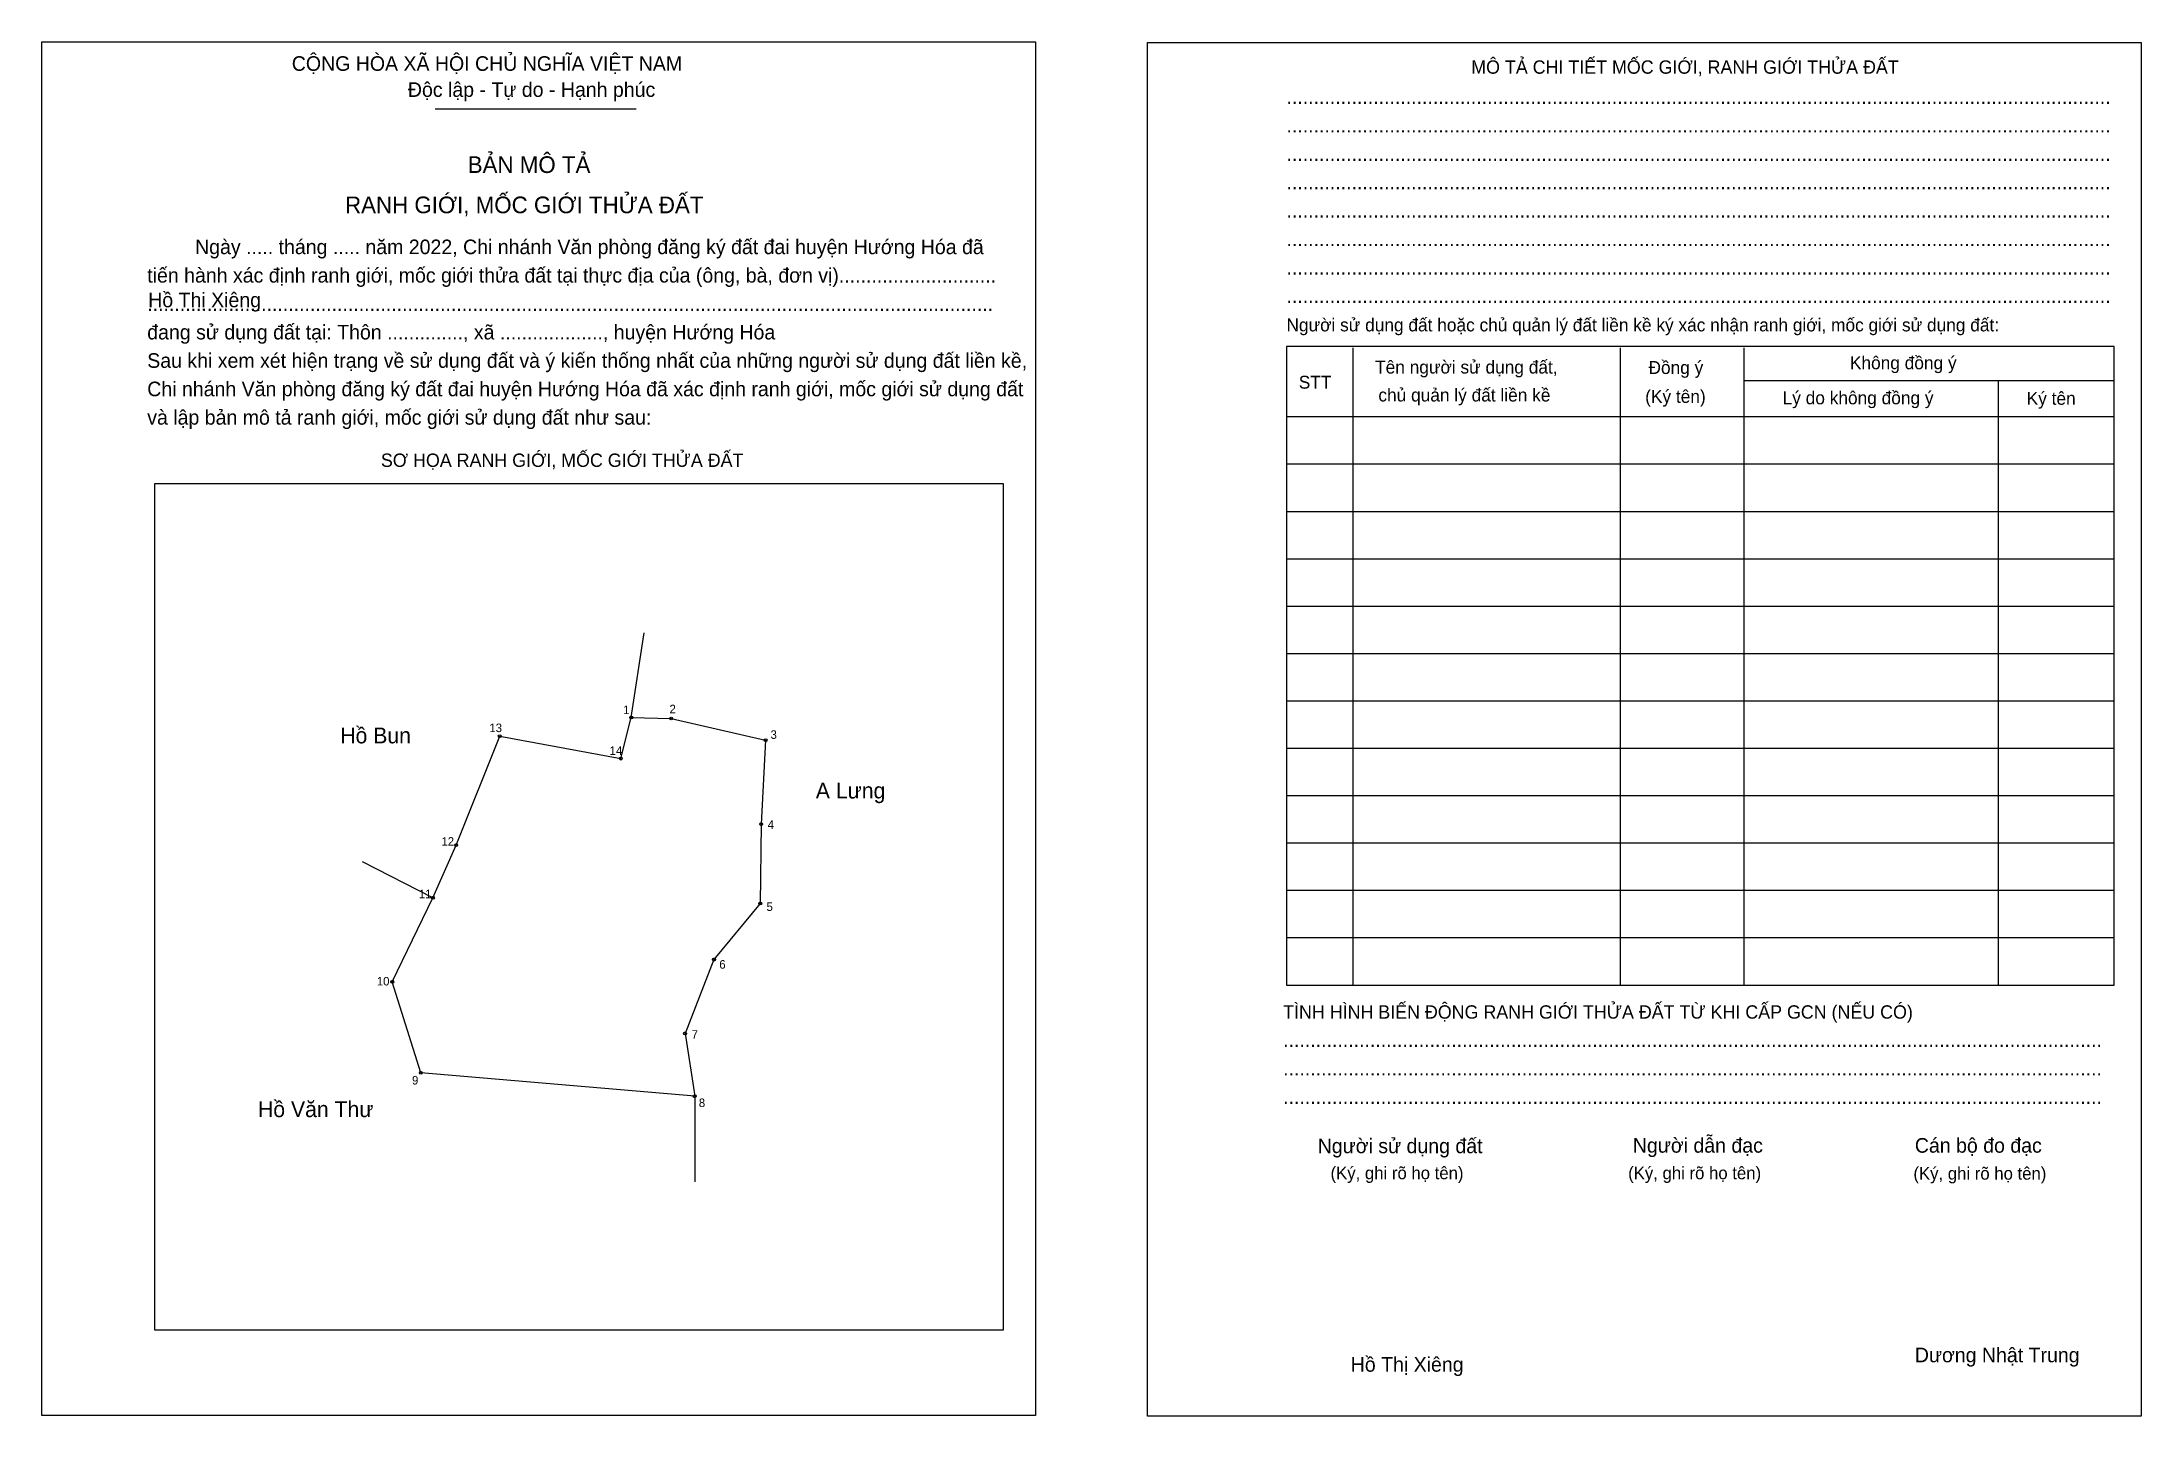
# Model space of a CAD drawing. Extents: x 544649 to 545126, y 1838321 to 1838633.
import ezdxf

# ---------------------------------------------------------------- set-up
doc = ezdxf.new("R2010")
doc.units = 0
for name, color, linetype in [('Level 1', 7, 'Continuous'), ('Level 10', 7, 'Continuous'), ('Level 11', 7, 'Continuous'), ('Level 12', 7, 'Continuous'), ('Level 2', 7, 'Continuous'), ('Level 25', 7, 'Continuous'), ('Level 55', 7, 'Continuous'), ('Level 6', 7, 'Continuous'), ('Level 9', 7, 'Continuous')]:
    doc.layers.add(name, color=color, linetype=linetype)

msp = doc.modelspace()

# ---------------------------------------------------------------- linework, layer by layer
at = {"layer": 'Level 1'}
for p, q in [((544649.1, 1838633.44), (544649.1, 1838633.44)), ((544900.19, 1838633.33), (544900.19, 1838633.33)), ((544738.4, 1838618.26), (544784.04, 1838618.26)), ((544946.84, 1838563.91), (544946.84, 1838419.13)), ((545007.54, 1838563.91), (545007.54, 1838419.13)), ((545035.64, 1838563.91), (545035.64, 1838419.13)), ((545035.64, 1838556.48), (545119.81, 1838556.48)), ((545093.44, 1838556.48), (545093.44, 1838419.13)), ((544931.77, 1838548.3), (545119.81, 1838548.3)), ((544931.77, 1838537.54), (545119.81, 1838537.54)), ((544674.73, 1838533.12), (544674.73, 1838533.12)), ((544931.77, 1838526.77), (545119.81, 1838526.77)), ((544931.77, 1838516.01), (545119.81, 1838516.01)), ((544931.77, 1838505.24), (545119.81, 1838505.24)), ((544931.77, 1838494.48), (545119.81, 1838494.48)), ((544931.77, 1838483.72), (545119.81, 1838483.72)), ((544931.77, 1838472.95), (545119.81, 1838472.95)), ((544931.77, 1838462.19), (545119.81, 1838462.19)), ((544931.77, 1838451.43), (545119.81, 1838451.43)), ((544931.77, 1838440.66), (545119.81, 1838440.66)), ((544931.77, 1838429.9), (545119.81, 1838429.9)), ((544867.4, 1838340.67), (544867.4, 1838340.67)), ((544874.78, 1838321.29), (544874.78, 1838321.29)), ((545125.87, 1838321.18), (545125.87, 1838321.18))]:
    msp.add_line(p, q, dxfattribs=at)
for points in [[(545119.81, 1838564.23), (544931.77, 1838564.23), (544931.77, 1838419.13), (545119.81, 1838419.13)], [(544674.73, 1838533.12), (544867.4, 1838533.12), (544867.4, 1838340.67), (544674.73, 1838340.67)]]:
    msp.add_lwpolyline(points, close=True, dxfattribs=at)
at = {"layer": 'Level 10'}
for p, q in [((544782.96, 1838479.95), (544785.85, 1838499.13)), ((544737.9, 1838438.93), (544721.9, 1838447.14)), ((544797.35, 1838393.84), (544797.35, 1838374.44))]:
    msp.add_line(p, q, dxfattribs=at)
msp.add_lwpolyline([(544735.15, 1838399.18), (544728.67, 1838419.84), (544737.9, 1838438.93), (544743.19, 1838450.93), (544753.06, 1838475.68), (544780.57, 1838470.59), (544782.96, 1838479.95), (544792.02, 1838479.71), (544813.46, 1838474.74), (544812.44, 1838455.65), (544812.26, 1838437.68), (544801.74, 1838424.91), (544795.17, 1838408.14), (544797.35, 1838393.84)], close=True, dxfattribs=at)
at = {"layer": 'Level 11'}
for centre in [(544782.96, 1838479.95), (544792.02, 1838479.71), (544753.06, 1838475.68), (544813.46, 1838474.74), (544780.57, 1838470.59), (544812.44, 1838455.65), (544743.19, 1838450.93), (544737.9, 1838438.93), (544812.26, 1838437.68), (544801.74, 1838424.91), (544728.67, 1838419.84), (544795.17, 1838408.14), (544735.15, 1838399.18), (544735.15, 1838399.18), (544797.35, 1838393.84)]:
    msp.add_circle(centre, 0.323, dxfattribs=at)
at = {"layer": 'Level 2'}
for points in [[(544649.1, 1838633.44), (544874.79, 1838633.44), (544874.79, 1838321.29), (544649.1, 1838321.29)], [(544900.19, 1838633.33), (545125.87, 1838633.33), (545125.87, 1838321.18), (544900.19, 1838321.18)]]:
    msp.add_lwpolyline(points, close=True, dxfattribs=at)
at = {"layer": 'Level 25'}
for p, q in [((544780.57, 1838470.59), (544782.96, 1838479.95)), ((544737.9, 1838438.93), (544743.19, 1838450.93))]:
    msp.add_line(p, q, dxfattribs=at)

# ---------------------------------------------------------------- texts
at = {"layer": 'Level 1'}
for s, height, p in [('CỘNG HÒA XÃ HỘI CHỦ NGHĨA VIỆT NAM', 3.315, (544705.84, 1838626.88)), ('MÔ TẢ CHI TIẾT MỐC GIỚI, RANH GIỚI THỬA ĐẤT', 3.0309, (544973.74, 1838626.22)), ('Độc lập - Tự do - Hạnh phúc', 3.315, (544732.21, 1838620.96)), ('........................................................................................................................................................', 3.31505, (544931.77, 1838619.34)), ('........................................................................................................................................................', 3.31505, (544931.77, 1838612.88)), ('BẢN MÔ TẢ', 3.789, (544745.8, 1838603.67)), ('........................................................................................................................................................', 3.31505, (544931.77, 1838606.42)), ('RANH GIỚI, MỐC GIỚI THỬA ĐẤT', 3.789, (544717.93, 1838594.52)), ('........................................................................................................................................................', 3.31505, (544931.77, 1838599.97)), ('........................................................................................................................................................', 3.31505, (544931.77, 1838593.51)), ('Ngày ..... tháng ..... năm 2022, Chi nhánh Văn phòng đăng ký đất đai huyện Hướng Hóa đã', 3.315, (544683.88, 1838585.22)), ('........................................................................................................................................................', 3.31505, (544931.77, 1838587.05)), ('tiến hành xác định ranh giới, mốc giới thửa đất tại thực địa của (ông, bà, đơn vị).............................', 3.31505, (544673.01, 1838578.76)), ('........................................................................................................................................................', 3.31505, (544931.77, 1838580.59)), ('........................................................................................................................................................', 3.31505, (544931.77, 1838574.13)), ('đang sử dụng đất tại: Thôn .............., xã ..................., huyện Hướng Hóa', 3.315, (544673.01, 1838565.84)), ('............................................................................................................................................................', 3.31505, (544673.01, 1838572.3)), ('Người sử dụng đất hoặc chủ quản lý đất liền kề ký xác nhận ranh giới, mốc giới sử dụng đất:', 2.9365, (544931.77, 1838567.67)), ('Sau khi xem xét hiện trạng về sử dụng đất và ý kiến thống nhất của những người sử dụng đất liền kề,', 3.315, (544673.01, 1838559.39)), ('Tên người sử dụng đất,', 2.9365, (544951.9, 1838558.09)), ('Đồng ý', 2.936, (545014, 1838557.99)), ('Không đồng ý', 2.9365, (545059.75, 1838559.06)), ('Chi nhánh Văn phòng đăng ký đất đai huyện Hướng Hóa đã xác định ranh giới, mốc giới sử dụng đất', 3.315, (544673.01, 1838552.93)), ('STT', 2.936, (544934.57, 1838554.65)), ('chủ quản lý đất liền kề', 2.9365, (544952.65, 1838551.74)), ('và lập bản mô tả ranh giới, mốc giới sử dụng đất như sau:', 3.315, (544673.01, 1838546.47)), ('(Ký tên)', 2.936, (545013.25, 1838551.42)), ('Lý do không đồng ý', 2.9365, (545044.47, 1838551.1)), ('Ký tên', 2.936, (545099.9, 1838550.99)), ('SƠ HỌA RANH GIỚI, MỐC GIỚI THỬA ĐẤT', 3.0309, (544726.08, 1838536.88)), ('TÌNH HÌNH BIẾN ĐỘNG RANH GIỚI THỬA ĐẤT TỪ KHI CẤP GCN (NẾU CÓ)', 3.0309, (544931.02, 1838411.49)), ('.......................................................................................................................................................', 3.31505, (544931.02, 1838405.03)), ('.......................................................................................................................................................', 3.31505, (544931.02, 1838398.58)), ('.......................................................................................................................................................', 3.31505, (544931.02, 1838392.12)), ('Người sử dụng đất', 3.315, (544938.87, 1838380.92)), ('Người dẫn đạc', 3.315, (545010.45, 1838381.03)), ('Cán bộ đo đạc', 3.315, (545074.5, 1838381.03)), ('(Ký, ghi rõ họ tên)', 2.8416, (544941.78, 1838375)), ('(Ký, ghi rõ họ tên)', 2.8416, (545009.38, 1838375)), ('(Ký, ghi rõ họ tên)', 2.8416, (545074.17, 1838374.9)), ('Dương Nhật Trung', 3.315, (545074.5, 1838333.4))]:
    msp.add_text(s, height=height, dxfattribs=at).set_placement(p)
at = {"layer": 'Level 12'}
for s, p in [('Hồ Bun', (544716.85, 1838474.05)), ('A Lưng', (544824.86, 1838461.52)), ('Hồ Văn Thư', (544698.16, 1838389.11))]:
    msp.add_text(s, height=3.6, dxfattribs=at).set_placement(p)
at = {"layer": 'Level 55'}
for s, p in [('1', (544782.9, 1838479.95)), ('2', (544791.95, 1838479.71)), ('13', (544752.91, 1838475.68)), ('3', (544813.39, 1838474.74)), ('14', (544780.42, 1838470.59)), ('4', (544812.37, 1838455.65)), ('12', (544743.04, 1838450.93)), ('11', (544737.76, 1838438.93)), ('5', (544812.19, 1838437.68)), ('6', (544801.67, 1838424.91)), ('10', (544728.52, 1838419.84)), ('7', (544795.1, 1838408.14)), ('9', (544735.08, 1838399.18)), ('8', (544797.28, 1838393.84))]:
    msp.add_text(s, height=0.215, dxfattribs=at).set_placement(p)
at = {"layer": 'Level 6'}
for p in [(544673.23, 1838573.16), (544946.37, 1838331.26)]:
    msp.add_text('Hồ Thị Xiêng', height=3.3152, dxfattribs=at).set_placement(p)
at = {"layer": 'Level 9'}
for s, height, p in [('13', 1.937, (544750.71, 1838476.6)), ('1', 1.94, (544781.12, 1838480.7)), ('2', 1.94, (544791.64, 1838480.88)), ('3', 1.94, (544814.58, 1838475.07)), ('14', 1.937, (544778.03, 1838471.43)), ('4', 1.94, (544813.93, 1838454.61)), ('12', 1.937, (544739.83, 1838450.79)), ('11', 1.937, (544734.69, 1838438.86)), ('5', 1.94, (544813.66, 1838435.97)), ('6', 1.94, (544802.94, 1838422.85)), ('10', 1.937, (544725.14, 1838419.03)), ('7', 1.94, (544796.66, 1838406.93)), ('9', 1.94, (544733.15, 1838396.53)), ('8', 1.94, (544798.29, 1838391.4))]:
    msp.add_text(s, height=height, dxfattribs=at).set_placement(p)

doc.saveas('drawing.dxf')
